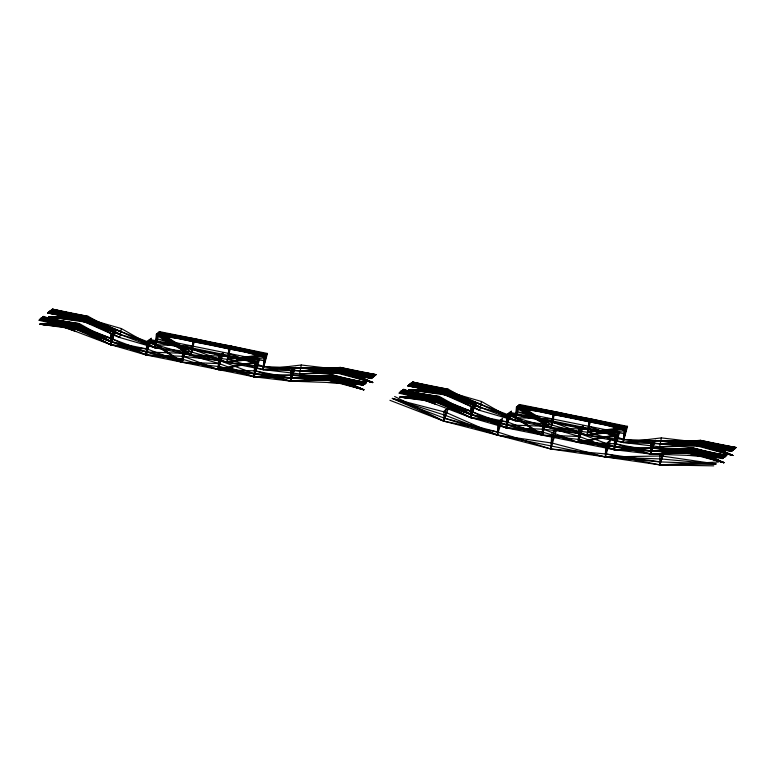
<?xml version="1.0" encoding="UTF-8"?>
<svg xmlns="http://www.w3.org/2000/svg" width="775" height="775" viewBox="0 0 775 775"><rect width="100%" height="100%" fill="white"/><g stroke="black" fill="none" stroke-linecap="round" stroke-linejoin="round"><path stroke-width="1.16" d="M292.96 369.258L291.245 378.171L327.573 380.157L363.766 389.767L330.508 375.265L366.488 382.55L328.368 379.517L254.123 376.824L146.184 354.969L146.688 342.046L151.396 338.22L146.184 354.969L110.777 344.72L41.104 318.283L79.447 323.65L111.348 341.756L182.164 362.254L218.715 366.575L290.673 381.135L364.909 383.828L331.293 374.635L291.245 378.171L218.143 369.539L182.735 359.29L110.777 344.72L75.727 329.172L41.104 318.283L78.663 324.289L111.348 341.756L147.328 349.041L182.164 362.254L219.286 363.601L254.123 376.824L290.673 381.135L327.573 380.157L364.909 383.828L330.508 375.265L291.245 378.171L255.266 370.886L218.143 369.539L183.307 356.316L146.184 354.969L76.512 328.532L42.683 317.004L78.663 324.289L39.961 324.221L75.727 329.172L111.348 341.756L113.063 332.853M182.735 359.29L146.184 354.969L148.257 340.767L256.196 362.623L254.123 376.824L255.266 370.886L290.673 381.135L328.368 379.517L363.766 389.767L329.724 375.904L364.124 384.468L327.796 382.482L365.703 383.189L329.724 375.904L291.245 378.171L329.152 378.878L366.488 382.55L329.724 375.904L291.817 375.197L254.123 376.824L254.617 363.892L259.334 360.065L254.123 376.824L218.715 366.575M653.034 442.147L651.32 451.06L687.658 453.046L723.85 462.656L690.593 448.153L726.562 455.438L688.442 452.406L614.197 449.713L506.269 427.858L506.763 414.935L511.481 411.108L506.269 427.858L470.861 417.609L401.188 391.172L439.522 396.538L471.433 414.644L542.248 435.143L578.799 439.464L650.748 454.024L724.993 456.717L691.377 447.524L651.32 451.06L578.227 442.428L542.82 432.179L470.861 417.609L435.812 402.06L401.188 391.172L438.737 397.178L471.433 414.644L507.412 421.929L542.248 435.143L579.371 436.49L614.197 449.713L650.748 454.024L687.658 453.046L724.993 456.717L690.593 448.153L651.32 451.06L615.34 443.775L578.227 442.428L543.391 429.205L506.269 427.858L436.596 401.421L402.758 389.893L438.737 397.178L400.045 397.11L435.812 402.06L471.433 414.644L473.147 405.742M615.486 436.141L614.197 449.713L615.34 443.775L650.748 454.024L688.442 452.406L723.85 462.656L689.798 448.793L724.208 457.357L687.871 455.371L725.778 456.078L689.798 448.793L651.32 451.06L689.227 451.767L726.562 455.438L689.798 448.793L651.891 448.086L614.197 449.713L614.701 436.78L619.419 432.954L614.197 449.713L578.799 439.464M43.468 316.365L77.297 327.893L110.777 344.72L110.709 334.761L115.427 330.935L110.777 344.72L76.512 328.532L39.961 324.221L77.868 324.928L40.319 318.922L75.94 331.506L41.898 317.643L77.868 324.928L111.348 341.756L77.297 327.893L42.683 317.004L77.868 324.928L111.92 338.782L146.184 354.969L147.328 349.041L110.777 344.72L111.493 334.122M366.488 382.55L328.939 376.543L291.245 378.171L326.575 378.462L363.766 389.767L331.293 374.635L365.703 383.189L329.152 378.878L290.673 381.135L291.381 370.537M542.82 432.179L506.269 427.858L507.412 421.929L470.861 417.609L471.578 407.011M713.736 465.853L659.845 464.893L550.763 448.977L551.839 433.08L556.557 429.253L550.763 448.977L443.968 421.193L389.932 400.307M727.357 454.799L689.227 451.767L650.748 454.024L651.465 443.426M150.612 338.859L146.184 354.969L147.473 341.407M192.772 346.125L155.649 344.778L85.986 318.341L49.222 311.695L84.407 319.62L120.251 334.529L88.34 316.423L51.576 309.787L86.199 320.676L120.251 334.529L87.556 317.062L50.792 310.417L85.415 321.305L155.078 347.752L156.366 334.18L264.304 356.035L263.016 369.597L299.567 373.908L336.476 372.93L373.812 376.602L339.402 368.048L300.71 367.98L263.016 369.597L155.078 347.752L119.679 337.503L84.63 321.945L50.007 311.056L87.556 317.062L120.823 331.564L155.078 347.752L191.628 352.063L227.036 362.312L300.138 370.944L336.476 372.93L373.027 377.241L338.617 368.687L300.71 367.98L336.263 370.595L373.812 376.602L338.617 368.687L300.138 370.944L338.045 371.651L375.381 375.332L340.186 367.408L300.138 370.944L335.478 371.235L372.242 377.88L337.832 369.326L301.281 365.006L263.016 369.597L227.608 359.348L191.057 355.037L120.251 334.529L84.63 321.945L49.222 311.695L86.771 317.702L120.823 331.564L84.407 319.62L50.007 311.056L86.771 317.702L120.251 334.529L83.622 320.259L48.438 312.335L85.986 318.341L121.394 328.59L155.078 347.752L159.514 331.632L267.443 353.478L263.016 369.597L337.261 372.291L374.596 375.962L339.402 368.048L300.138 370.944L336.263 370.595L373.027 377.241L337.832 369.326L263.587 366.633L228.751 353.41M183.452 348.692L182.164 362.254L148.257 340.767L148.471 343.102L149.827 339.489L257.765 361.344L254.123 376.824M219.432 355.977L218.143 369.539L256.196 362.623L256.409 364.948L257.765 361.344L218.143 369.539L218.637 356.607L223.355 352.78L218.143 369.539L256.98 361.983L256.409 364.948M403.543 389.253L437.381 400.782L470.861 417.609L470.793 407.65L475.501 403.823L470.861 417.609L436.596 401.421L400.045 397.11L437.952 397.817L400.404 391.811L436.025 404.395L401.973 390.532L437.952 397.817L471.433 414.644L437.381 400.782L402.758 389.893L437.952 397.817L472.004 411.67L506.269 427.858L507.557 414.296M552.856 419.013L515.733 417.667L446.061 391.23L409.297 384.584L444.492 392.508L480.326 407.418L448.425 389.312L411.661 382.676L446.284 393.564L480.326 407.418L447.64 389.951L410.876 383.305L445.489 394.194L515.162 420.641L516.45 407.069L624.388 428.924L623.1 442.486L659.651 446.797L696.56 445.819L733.896 449.49L699.486 440.936L660.794 440.868L623.1 442.486L515.162 420.641L479.754 410.392L444.705 394.833L410.091 383.945L447.64 389.951L480.897 404.453L515.162 420.641L551.713 424.952L587.121 435.201L660.222 443.833L696.56 445.819L733.102 450.13L698.701 441.576L660.794 440.868L696.337 443.484L733.896 449.49L698.701 441.576L660.222 443.833L698.13 444.54L735.465 448.221L700.271 440.297L660.222 443.833L695.553 444.123L732.317 450.769L697.917 442.215L661.366 437.894L623.1 442.486L587.692 432.237L551.141 427.926L480.326 407.418L444.705 394.833L409.297 384.584L446.855 390.59L480.897 404.453L444.492 392.508L410.091 383.945L446.855 390.59L480.326 407.418L443.707 393.148L408.512 385.223L446.061 391.23L481.469 401.479L515.162 420.641L519.589 404.521L627.527 426.366L623.1 442.486L697.345 445.179L734.681 448.851L699.486 440.936L660.222 443.833L696.337 443.484L733.102 450.13L697.917 442.215L623.672 439.522L588.835 426.298M543.527 421.581L542.248 435.143L508.342 413.656L506.269 427.858L510.696 411.748M579.506 428.866L578.227 442.428L616.27 435.511L616.483 437.836L617.849 434.233L509.911 412.377L508.555 415.991L508.342 413.656L616.27 435.511L614.197 449.713L618.634 433.593M114.632 331.574L110.777 344.72L112.278 333.483M294.529 367.989L290.673 381.135L290.596 371.177L295.314 367.35L290.673 381.135L292.175 369.898M474.717 404.463L470.861 417.609L472.363 406.371M654.613 440.878L650.748 454.024L650.68 444.065L655.398 440.239L650.748 454.024L652.25 442.787M155.078 347.752L157.151 333.541L230.679 346.832L266.658 354.117L263.016 369.597L265.089 355.396L194.709 339.557L158.73 332.272L155.078 347.752L157.945 332.911L231.473 346.192L266.658 354.117L227.036 362.312L192.2 349.099L156.802 338.84L264.73 360.695L228.179 356.374L191.057 355.037L157.373 335.875L193.915 340.186L229.894 347.471L265.302 357.721L227.036 362.312L229.109 348.111L158.73 332.272L191.057 355.037L194.709 339.557L195.494 338.917L265.873 354.756L263.016 369.597M193.915 340.186L191.057 355.037L157.151 333.541L193.13 340.826L191.057 355.037L156.366 334.18M515.162 420.641L517.235 406.429L590.763 419.721L626.743 427.006L623.1 442.486L625.173 428.284L554.784 412.445L518.804 405.16L515.162 420.641L518.02 405.8L591.548 419.081L626.743 427.006L587.121 435.201L552.284 421.988L516.877 411.728L624.815 433.583L588.264 429.263L551.141 427.926L517.448 408.764L553.999 413.075L589.978 420.36L625.386 430.609L587.121 435.201L589.194 420.999L518.804 405.16L551.141 427.926L554.784 412.445L555.568 411.806L625.958 427.645L623.1 442.486M553.999 413.075L551.141 427.926L517.235 406.429L553.214 413.714L551.141 427.926L516.45 407.069M120.823 331.564L85.202 318.98L48.438 312.335L84.63 321.945L48.864 316.994L85.986 318.341L50.007 311.056L85.415 321.305L119.679 337.503L121.394 328.59M148.471 343.102L149.042 340.128L256.98 361.983M185.022 347.413L182.164 362.254L149.042 340.128M221.001 354.698L218.143 369.539L222.57 353.419M229.894 347.471L227.036 362.312L264.304 356.035M300.71 367.98L337.048 369.956L372.242 377.88L336.476 372.93L372.668 382.54L337.832 369.326L373.812 376.602L337.261 372.291L299.567 373.908L301.281 365.006M446.255 409.316L443.968 421.193L497.938 432.121L550.763 448.977L605.876 453.966L660.416 461.919L716.1 463.944L661.559 455.981L605.304 456.94L497.366 435.085L444.54 418.229L392.295 398.398L445.683 412.29L497.366 435.085L551.907 443.038L605.304 456.94L660.416 461.919M480.897 404.453L445.276 391.869L408.512 385.223L444.705 394.833L408.948 389.883L446.061 391.23L410.091 383.945L445.489 394.194L479.754 410.392L481.469 401.479M500.224 420.244L497.366 435.085L445.112 415.255L392.295 398.398L443.968 421.193L448.618 407.408L443.901 411.234L443.968 421.193L394.649 396.48M508.555 415.991L509.127 413.017L617.055 434.872L616.483 437.836M545.106 420.302L542.248 435.143L509.127 413.017M550.763 448.977L554.193 431.171M581.085 427.587L578.227 442.428L617.055 434.872M589.978 420.36L587.121 435.201L624.388 428.924M608.162 442.089L605.304 456.94L660.988 458.955L716.1 463.944L659.845 464.893L605.876 453.966M660.794 440.868L697.132 442.845L732.317 450.769L696.56 445.819L732.753 455.429L697.917 442.215L733.896 449.49L697.345 445.179L659.651 446.797L661.366 437.894M662.131 453.017L659.845 464.893L718.454 462.026M146.184 354.969L149.827 339.489L182.164 362.254L187.376 345.495L182.667 349.331L182.164 362.254L186.591 346.134M231.473 346.192L230.679 346.832L227.036 362.312L265.089 355.396L229.109 348.111L228.325 348.75L157.945 332.911L191.057 355.037L159.514 331.632M506.269 427.858L509.911 412.377L542.248 435.143L547.46 418.393L542.742 422.22L542.248 435.143L546.675 419.023M591.548 419.081L590.763 419.721L587.121 435.201L625.173 428.284L589.194 420.999L588.409 421.639L518.02 405.8L551.141 427.926L519.589 404.521M614.197 449.713L617.849 434.233L578.227 442.428L578.722 429.505L583.439 425.669L578.227 442.428L580.291 428.226L580.514 430.551L581.87 426.948L578.227 442.428L582.655 426.308M110.777 344.72L113.847 332.213M290.673 381.135L293.744 368.629M470.861 417.609L473.932 405.102M650.748 454.024L653.819 441.517M194.709 339.557L193.343 343.16L193.13 340.826L266.658 354.117L227.608 359.348L265.089 355.396L228.325 348.75M230.679 346.832L229.322 350.445L229.109 348.111M554.784 412.445L553.428 416.049L553.214 413.714L626.743 427.006L587.692 432.237L625.173 428.284L588.409 421.639M590.763 419.721L589.407 423.334L589.194 420.999M195.494 338.917L158.73 332.272L191.628 352.063L157.151 333.541L192.345 341.465L193.13 340.826M555.568 411.806L518.804 405.16L551.713 424.952L517.235 406.429L552.43 414.354L553.214 413.714M267.443 353.478L227.036 362.312L265.873 354.756L192.345 341.465M627.527 426.366L587.121 435.201L625.958 427.645L552.43 414.354M299.567 373.908L338.045 371.651L374.596 375.962L338.617 368.687L372.668 382.54L337.261 372.291L373.027 377.241L337.048 369.956L300.138 370.944M659.651 446.797L698.13 444.54L734.681 448.851L698.701 441.576L732.753 455.429L697.345 445.179L733.102 450.13L697.132 442.845L660.222 443.833M330.508 375.265L365.703 383.189L328.145 377.183L291.245 378.171L327.36 377.822L364.909 383.828L329.724 375.904M543.391 429.205L579.942 433.525L614.769 446.739L689.014 449.432L724.208 457.357L686.66 451.35L723.85 462.656L691.377 447.524L725.778 456.078L688.229 450.072L651.32 451.06L686.66 451.35L724.993 456.717L689.798 448.793M724.993 456.717L689.014 449.432L723.424 457.996L688.442 452.406L725.778 456.078L689.014 449.432L723.85 462.656L689.227 451.767L724.993 456.717L688.229 450.072L651.891 448.086L724.993 456.717L687.444 450.711L651.32 451.06L689.014 449.432L726.562 455.438M119.679 337.503L86.199 320.676L48.864 316.994L86.771 317.702L52.361 309.147L87.556 317.062L48.864 316.994L85.415 321.305L49.222 311.695L85.202 318.98L120.251 334.529M479.754 410.392L446.284 393.564L408.948 389.883L446.855 390.59L412.445 382.036L447.64 389.951L408.948 389.883L445.489 394.194L409.297 384.584L445.276 391.869L480.326 407.418M77.868 324.928L41.104 318.283L111.92 338.782L76.299 326.207L39.961 324.221L79.447 323.65L41.898 317.643L76.512 328.532L39.535 319.562L77.083 325.568L146.756 352.005L183.878 353.352L219.286 363.601M328.368 379.517L364.124 384.468L327.36 377.822L363.766 389.767L328.145 377.183L363.339 385.107L327.573 380.157L364.124 384.468L328.939 376.543L363.339 385.107L328.368 379.517L365.703 383.189L328.939 376.543L363.766 389.767L329.152 378.878L364.909 383.828L328.145 377.183L291.817 375.197L364.909 383.828L328.939 376.543L254.694 373.85L219.858 360.637L183.307 356.316M437.952 397.817L401.188 391.172L472.004 411.67L436.383 399.096L400.045 397.11L439.522 396.538L401.973 390.532L436.596 401.421L399.619 392.45L437.168 398.457L506.84 424.894L543.963 426.24L579.371 436.49M48.438 312.335L84.407 319.62L48.864 316.994L88.34 316.423L52.361 309.147M78.663 324.289L41.898 317.643L76.299 326.207L111.348 341.756L75.514 326.847L39.961 324.221L77.083 325.568L111.348 341.756L74.729 327.476L41.104 318.283L77.083 325.568L42.683 317.004M408.512 385.223L444.492 392.508L408.948 389.883L448.425 389.312L412.445 382.036M438.737 397.178L401.973 390.532L436.383 399.096L471.433 414.644L435.598 399.735L400.045 397.11L437.168 398.457L471.433 414.644L434.814 400.365L401.188 391.172L437.168 398.457L402.758 389.893M77.297 327.893L39.961 324.221L74.729 327.476L40.319 318.922L77.083 325.568L41.898 317.643L77.297 327.893L41.104 318.283L76.299 326.207L39.535 319.562L75.727 329.172L40.319 318.922L76.299 326.207M437.381 400.782L400.045 397.11L434.814 400.365L400.404 391.811L437.168 398.457L401.973 390.532L437.381 400.782L401.188 391.172L436.383 399.096L399.619 392.45L435.812 402.06L400.404 391.811L436.383 399.096M689.227 451.767L725.778 456.078L690.593 448.153M722.639 458.635L687.658 453.046L724.208 457.357L688.229 450.072L723.85 462.656L687.444 450.711L724.208 457.357L688.442 452.406M687.658 453.046L723.424 457.996L688.229 450.072M364.909 383.828L326.575 378.462L364.124 384.468L328.145 377.183M47.643 312.974L85.202 318.98L48.864 316.994L83.622 320.259L47.643 312.974L84.407 319.62M376.166 374.693L338.617 368.687L375.381 375.332L339.402 368.048L372.668 382.54L335.478 371.235L371.457 378.52L337.048 369.956L372.668 382.54L340.186 367.408L376.166 374.693L339.402 368.048M375.381 375.332L337.832 369.326L374.596 375.962L337.048 369.956L373.812 376.602L338.045 371.651L372.668 382.54L336.263 370.595L372.242 377.88M407.728 385.863L445.276 391.869L408.948 389.883L443.707 393.148L407.728 385.863L444.492 392.508M736.25 447.582L698.701 441.576L735.465 448.221L699.486 440.936L732.753 455.429L695.553 444.123L731.532 451.408L697.132 442.845L732.753 455.429L700.271 440.297L736.25 447.582L699.486 440.936M735.465 448.221L697.917 442.215L734.681 448.851L697.132 442.845L733.896 449.49L698.13 444.54L732.753 455.429L696.337 443.484L732.317 450.769M51.576 309.787L86.771 317.702L50.792 310.417L85.202 318.98L50.007 311.056L86.199 320.676L50.792 310.417L85.986 318.341L51.576 309.787L87.556 317.062M411.661 382.676L446.855 390.59L410.876 383.305L445.276 391.869L410.091 383.945L446.284 393.564L410.876 383.305L446.061 391.23L411.661 382.676L447.64 389.951M192.2 349.099L228.179 356.374M552.284 421.988L588.264 429.263M39.535 319.562L75.514 326.847L41.104 318.283M327.36 377.822L363.339 385.107M399.619 392.45L435.598 399.735L401.188 391.172M687.444 450.711L723.424 457.996M696.337 443.484L731.532 451.408M336.263 370.595L371.457 378.52M435.598 399.735L400.404 391.811L436.596 401.421M75.514 326.847L40.319 318.922L76.512 328.532M398.834 393.09L435.812 402.06M38.75 320.201L75.727 329.172M444.54 418.229L497.938 432.121M497.87 422.162L497.366 435.085L502.587 418.326L497.87 422.162M605.808 444.007L605.304 456.94L610.516 440.181L605.808 444.007M184.237 348.052L182.164 362.254L185.806 346.774L184.45 350.387L184.237 348.052M220.216 355.338L218.143 369.539L221.786 354.059L220.429 357.662L220.216 355.338M544.321 420.941L542.248 435.143L545.891 419.662L544.534 423.276L544.321 420.941M664.485 451.098L659.845 464.893L659.767 454.935L664.485 451.098"/></g></svg>
